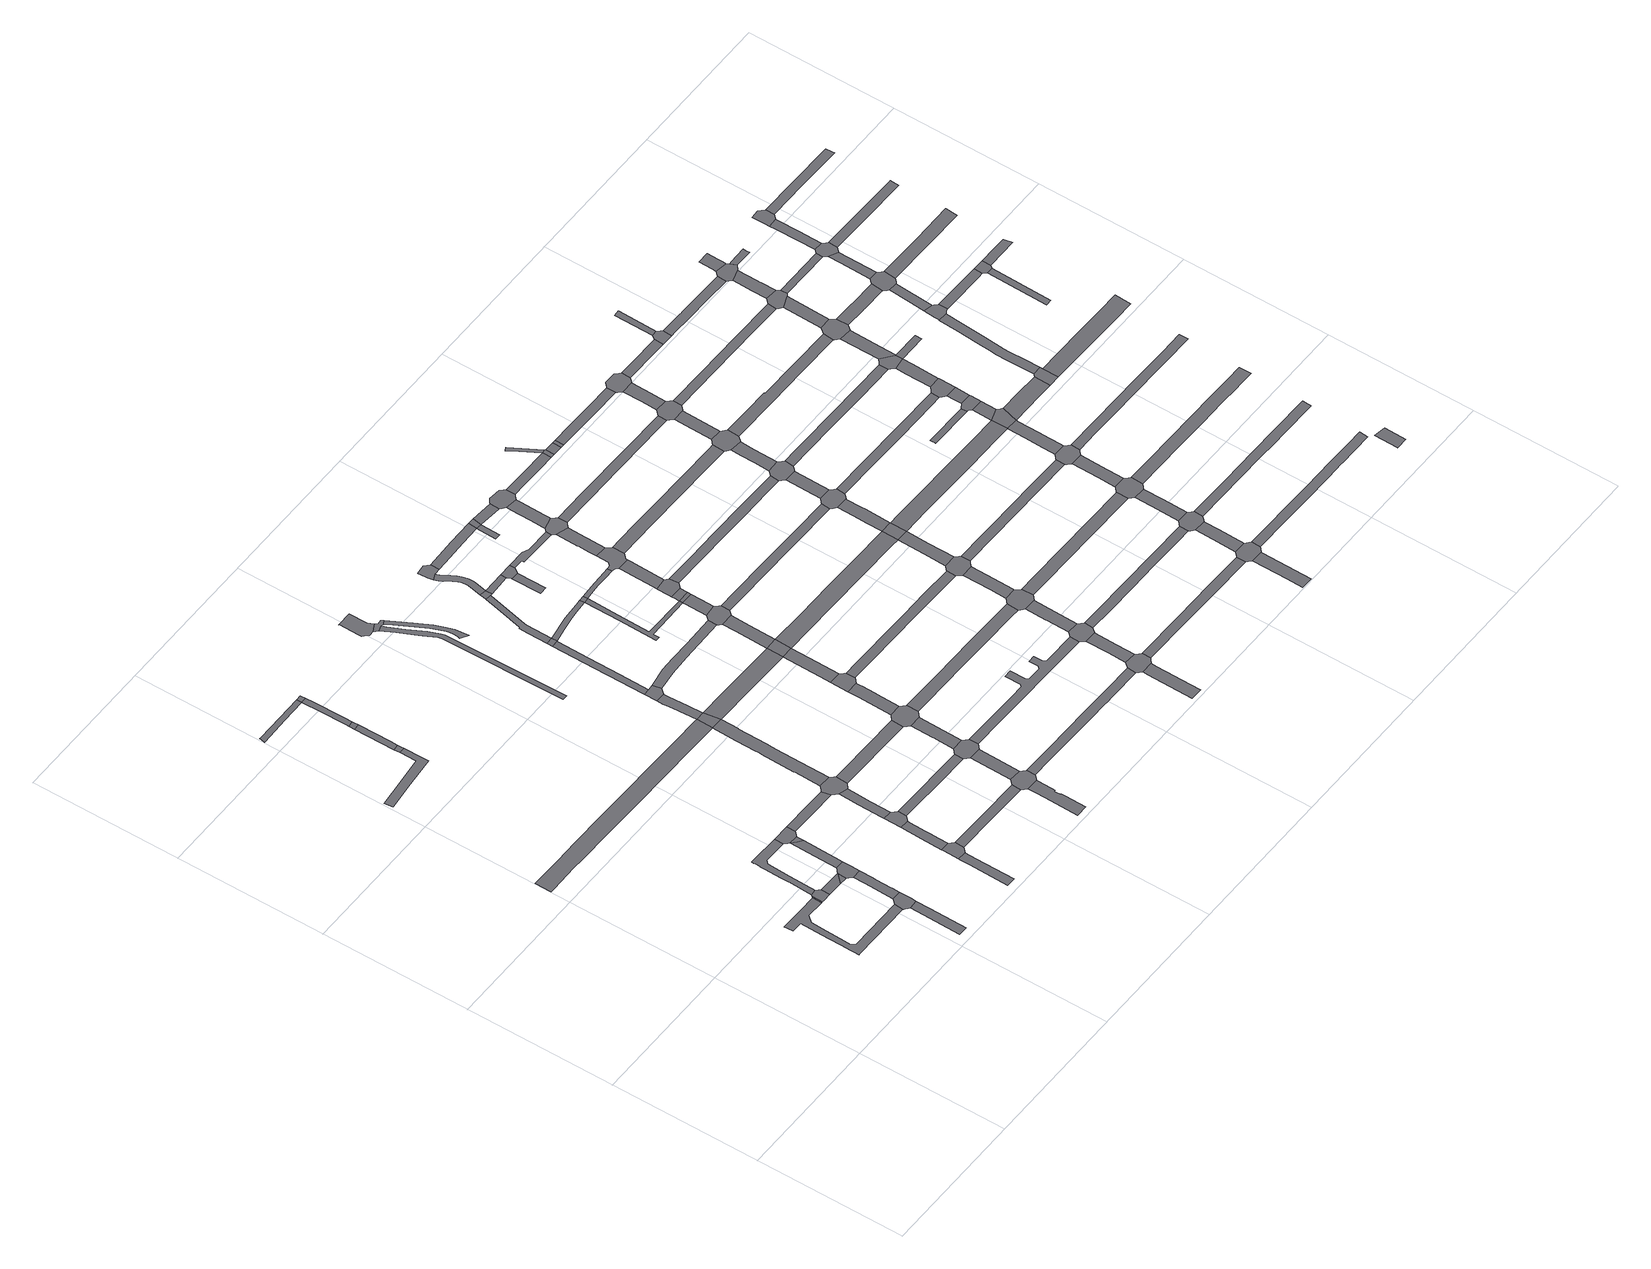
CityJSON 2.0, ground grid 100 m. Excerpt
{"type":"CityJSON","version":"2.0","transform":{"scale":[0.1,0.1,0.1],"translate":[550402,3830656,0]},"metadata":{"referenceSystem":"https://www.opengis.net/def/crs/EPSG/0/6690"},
"CityObjects":{
"road1":{"type":"Road","attributes":{"RoadStructureAttribute.sectionType":"1"},"geometry":[{"type":"MultiSurface","lod":"1","boundaries":[[[0,1,2,3,4,5,6,7,8,9,10,11,12,13,14,15,16,17,18,19,20,21,22,23,24]]]}]},
"road2":{"type":"Road","geometry":[{"type":"MultiSurface","lod":"1","boundaries":[[[25,24,23,26]]]}]},
"road3":{"type":"Road","geometry":[{"type":"MultiSurface","lod":"1","boundaries":[[[27,28,29,25,26,30,31,32]]]}]},
"road4":{"type":"Road","attributes":{"RoadStructureAttribute.sectionType":"1"},"geometry":[{"type":"MultiSurface","lod":"1","boundaries":[[[33,34,35,36,37,38]]]}]},
"road5":{"type":"Road","attributes":{"RoadStructureAttribute.sectionType":"1"},"geometry":[{"type":"MultiSurface","lod":"1","boundaries":[[[39,40,41,42,43,44,45,46,47,48,49]]]}]},
"road6":{"type":"Road","geometry":[{"type":"MultiSurface","lod":"1","boundaries":[[[50,51,52,15,14,53,54,55,35,34,56,57]]]}]},
"road7":{"type":"Road","attributes":{"RoadStructureAttribute.sectionType":"1"},"geometry":[{"type":"MultiSurface","lod":"1","boundaries":[[[32,31,58,59]]]}]},
"road8":{"type":"Road","attributes":{"RoadStructureAttribute.sectionType":"1"},"geometry":[{"type":"MultiSurface","lod":"1","boundaries":[[[59,58,60]]]}]},
"road9":{"type":"Road","attributes":{"RoadStructureAttribute.sectionType":"1"},"geometry":[{"type":"MultiSurface","lod":"1","boundaries":[[[61,62,63,64,65,66,67,68,69,70,71,29,28,72,73,74,75,76,77,78]]]}]},
"road10":{"type":"Road","attributes":{"RoadStructureAttribute.sectionType":"1"},"geometry":[{"type":"MultiSurface","lod":"1","boundaries":[[[79,80,81,50,57,82,83,84,85,86]]]}]},
"road11":{"type":"Road","geometry":[{"type":"MultiSurface","lod":"1","boundaries":[[[87,88,89,59,60,90,91,79,86,92,93]]]}]},
"road12":{"type":"Road","attributes":{"RoadStructureAttribute.sectionType":"1"},"geometry":[{"type":"MultiSurface","lod":"1","boundaries":[[[94,95,96,97,98,99,100]]]}]},
"road13":{"type":"Road","attributes":{"RoadStructureAttribute.sectionType":"1"},"geometry":[{"type":"MultiSurface","lod":"1","boundaries":[[[101,102,103,104,105,106,107,108,109,110,111,112,113,114,115,116,117,118]]]}]},
"road14":{"type":"Road","attributes":{"RoadStructureAttribute.sectionType":"1"},"geometry":[{"type":"MultiSurface","lod":"1","boundaries":[[[119,120,121,87,93,122,123,124]]]}]},
"road15":{"type":"Road","geometry":[{"type":"MultiSurface","lod":"1","boundaries":[[[125,39,49,126,127]]]}]},
"road16":{"type":"Road","attributes":{"RoadStructureAttribute.sectionType":"1"},"geometry":[{"type":"MultiSurface","lod":"1","boundaries":[[[120,119,124,128]]]}]},
"road17":{"type":"Road","attributes":{"RoadStructureAttribute.sectionType":"1"},"geometry":[{"type":"MultiSurface","lod":"1","boundaries":[[[129,125,127,130,131]]]}]},
"road18":{"type":"Road","geometry":[{"type":"MultiSurface","lod":"1","boundaries":[[[78,77,132,133,120,128,134,135]]]}]},
"road19":{"type":"Road","geometry":[{"type":"MultiSurface","lod":"1","boundaries":[[[136,137,129,131]]]}]},
"road20":{"type":"Road","attributes":{"RoadStructureAttribute.sectionType":"1"},"geometry":[{"type":"MultiSurface","lod":"1","boundaries":[[[138,139,140,141,142,99,143,144,145,146,147,137,136]]]}]},
"road21":{"type":"Road","attributes":{"RoadStructureAttribute.sectionType":"1"},"geometry":[{"type":"MultiSurface","lod":"1","boundaries":[[[148,149,150,151,152,153,154]]]}]},
"road22":{"type":"Road","geometry":[{"type":"MultiSurface","lod":"1","boundaries":[[[100,99,142,155]]]}]},
"road23":{"type":"Road","geometry":[{"type":"MultiSurface","lod":"1","boundaries":[[[156,157,148,154,158,159,160]]]}]},
"road24":{"type":"Road","attributes":{"RoadStructureAttribute.sectionType":"1"},"geometry":[{"type":"MultiSurface","lod":"1","boundaries":[[[161,135,134,162,163,164]]]}]},
"road25":{"type":"Road","attributes":{"RoadStructureAttribute.sectionType":"1"},"geometry":[{"type":"MultiSurface","lod":"1","boundaries":[[[165,166,156,160,167,168,169,170,171,172]]]}]},
"road26":{"type":"Road","geometry":[{"type":"MultiSurface","lod":"1","boundaries":[[[173,165,172,174,175,176]]]}]},
"road27":{"type":"Road","attributes":{"RoadStructureAttribute.sectionType":"1"},"geometry":[{"type":"MultiSurface","lod":"1","boundaries":[[[177,178,179,173,176,180,181,182]]]}]},
"road28":{"type":"Road","geometry":[{"type":"MultiSurface","lod":"1","boundaries":[[[183,184,185,164,163,177,182,186,187,188,189,190]]]}]},
"road29":{"type":"Road","attributes":{"RoadStructureAttribute.sectionType":"1"},"geometry":[{"type":"MultiSurface","lod":"1","boundaries":[[[191,192,159,158,193,194,195]]]}]},
"road30":{"type":"Road","attributes":{"RoadStructureAttribute.sectionType":"1"},"geometry":[{"type":"MultiSurface","lod":"1","boundaries":[[[117,196,197,198,199,200,201,183,190,202,203,204,205,206,207,208]]]}]},
"road31":{"type":"Road","attributes":{"RoadStructureAttribute.sectionType":"1"},"geometry":[{"type":"MultiSurface","lod":"1","boundaries":[[[209,210,175,174,211,212,213,214,215]]]}]},
"road32":{"type":"Road","attributes":{"RoadStructureAttribute.sectionType":"1"},"geometry":[{"type":"MultiSurface","lod":"1","boundaries":[[[216,217,218,219,220,221,222,223,224,225,226,227,228,229]]]}]},
"road33":{"type":"Road","geometry":[{"type":"MultiSurface","lod":"1","boundaries":[[[118,117,208,230]]]}]},
"road34":{"type":"Road","attributes":{"RoadStructureAttribute.sectionType":"1"},"geometry":[{"type":"MultiSurface","lod":"1","boundaries":[[[231,232,233,234,118,230,235,236,237,238]]]}]},
"road35":{"type":"Road","attributes":{"RoadStructureAttribute.sectionType":"1"},"geometry":[{"type":"MultiSurface","lod":"1","boundaries":[[[239,240,187,186,241,242,243,244,245]]]}]},
"road36":{"type":"Road","attributes":{"RoadStructureAttribute.sectionType":"1"},"geometry":[{"type":"MultiSurface","lod":"1","boundaries":[[[246,247,248,249,250,251,252,253,254,255]]]}]},
"road37":{"type":"Road","attributes":{"RoadStructureAttribute.sectionType":"1"},"geometry":[{"type":"MultiSurface","lod":"1","boundaries":[[[256,257,258,259,260,261,262,263,264,265,266,267]]]}]},
"road38":{"type":"Road","geometry":[{"type":"MultiSurface","lod":"1","boundaries":[[[268,269,253,252,229,228,270,271]]]}]},
"road39":{"type":"Road","geometry":[{"type":"MultiSurface","lod":"1","boundaries":[[[272,273,274,231,238,275,276,277]]]}]},
"road40":{"type":"Road","geometry":[{"type":"MultiSurface","lod":"1","boundaries":[[[278,195,194,256,267,279,280,281]]]}]},
"road41":{"type":"Road","geometry":[{"type":"MultiSurface","lod":"1","boundaries":[[[282,283,284,285,286,287,288,289,290,291,292,293,294,271,270]]]}]},
"road42":{"type":"Road","attributes":{"RoadStructureAttribute.sectionType":"1"},"geometry":[{"type":"MultiSurface","lod":"1","boundaries":[[[295,296,297,298,299,300,301,274,273]]]}]},
"road43":{"type":"Road","attributes":{"RoadStructureAttribute.sectionType":"1"},"geometry":[{"type":"MultiSurface","lod":"1","boundaries":[[[302,278,281,303,304]]]}]},
"road44":{"type":"Road","geometry":[{"type":"MultiSurface","lod":"1","boundaries":[[[305,215,214,302,304,306,307,308]]]}]},
"road45":{"type":"Road","geometry":[{"type":"MultiSurface","lod":"1","boundaries":[[[309,298,297,310,311]]]}]},
"road46":{"type":"Road","attributes":{"RoadStructureAttribute.sectionType":"1"},"geometry":[{"type":"MultiSurface","lod":"1","boundaries":[[[312,313,314,305,308,315]]]}]},
"road47":{"type":"Road","attributes":{"RoadStructureAttribute.sectionType":"1"},"geometry":[{"type":"MultiSurface","lod":"1","boundaries":[[[316,317,230,208,318,319,320]]]}]},
"road48":{"type":"Road","geometry":[{"type":"MultiSurface","lod":"1","boundaries":[[[321,322,245,244,312,315,323,324]]]}]},
"road49":{"type":"Road","attributes":{"RoadStructureAttribute.sectionType":"1"},"geometry":[{"type":"MultiSurface","lod":"1","boundaries":[[[325,326,327,328,329,330,331,309,311,332,333,334,335,336]]]}]},
"road50":{"type":"Road","attributes":{"RoadStructureAttribute.sectionType":"1"},"geometry":[{"type":"MultiSurface","lod":"1","boundaries":[[[337,338,339,340,272,277,341,342,343,344]]]}]},
"road51":{"type":"Road","attributes":{"RoadStructureAttribute.sectionType":"1"},"geometry":[{"type":"MultiSurface","lod":"1","boundaries":[[[345,346,322,321,347,348,349,350,351,352]]]}]},
"road52":{"type":"Road","attributes":{"RoadStructureAttribute.sectionType":"1"},"geometry":[{"type":"MultiSurface","lod":"1","boundaries":[[[353,354,355,311,310,356,357,358,359,360]]]}]},
"road53":{"type":"Road","geometry":[{"type":"MultiSurface","lod":"1","boundaries":[[[361,362,325,336,363,364]]]}]},
"road54":{"type":"Road","geometry":[{"type":"MultiSurface","lod":"1","boundaries":[[[365,345,352,366,367,368,369]]]}]},
"road55":{"type":"Road","attributes":{"RoadStructureAttribute.sectionType":"1"},"geometry":[{"type":"MultiSurface","lod":"1","boundaries":[[[370,371,372,373,374,375,376,377,378,379,380,381,382,383,384,385,386,387,388,389,390,391,392,393,394,361,364]]]}]},
"road56":{"type":"Road","geometry":[{"type":"MultiSurface","lod":"1","boundaries":[[[395,396,397,398,399,381,380,400,401]]]}]},
"road57":{"type":"Road","attributes":{"RoadStructureAttribute.sectionType":"1"},"geometry":[{"type":"MultiSurface","lod":"1","boundaries":[[[319,402,365,369,403,404]]]}]},
"road58":{"type":"Road","attributes":{"RoadStructureAttribute.sectionType":"1"},"geometry":[{"type":"MultiSurface","lod":"1","boundaries":[[[364,363,405,406]]]}]},
"road59":{"type":"Road","geometry":[{"type":"MultiSurface","lod":"1","boundaries":[[[320,319,404,407]]]}]},
"road60":{"type":"Road","geometry":[{"type":"MultiSurface","lod":"1","boundaries":[[[408,353,360,409]]]}]},
"road61":{"type":"Road","attributes":{"RoadStructureAttribute.sectionType":"1"},"geometry":[{"type":"MultiSurface","lod":"1","boundaries":[[[410,411,412,413,414,415,416,417,280,279,418,419,420,421,422,423,424,425]]]}]},
"road62":{"type":"Road","geometry":[{"type":"MultiSurface","lod":"1","boundaries":[[[426,427,428,429]]]}]},
"road63":{"type":"Road","attributes":{"RoadStructureAttribute.sectionType":"1"},"geometry":[{"type":"MultiSurface","lod":"1","boundaries":[[[430,431,409,360,432,433,434,435,436,437,438]]]}]},
"road64":{"type":"Road","geometry":[{"type":"MultiSurface","lod":"1","boundaries":[[[406,405,439,440,441,426,429,442,443,444]]]}]},
"road65":{"type":"Road","attributes":{"RoadStructureAttribute.sectionType":"1"},"geometry":[{"type":"MultiSurface","lod":"1","boundaries":[[[445,446,447,320,407,448,449]]]}]},
"road66":{"type":"Road","geometry":[{"type":"MultiSurface","lod":"1","boundaries":[[[450,451,452,453,454,337,344,455,445,449,456,457,458]]]}]},
"road67":{"type":"Road","attributes":{"RoadStructureAttribute.sectionType":"1"},"geometry":[{"type":"MultiSurface","lod":"1","boundaries":[[[459,460,461,462,408,409,463,464,465,466]]]}]},
"road68":{"type":"Road","attributes":{"RoadStructureAttribute.sectionType":"1"},"geometry":[{"type":"MultiSurface","lod":"1","boundaries":[[[467,468,469,470,471,472,473,474,475,476,477,478,479,480,481,307,306,482,483,484,485,486,487,488]]]}]},
"road69":{"type":"Road","attributes":{"RoadStructureAttribute.sectionType":"1"},"geometry":[{"type":"MultiSurface","lod":"1","boundaries":[[[489,490,401,400,491,492,493,494]]]}]},
"road70":{"type":"Road"},
"road71":{"type":"Road","attributes":{"RoadStructureAttribute.sectionType":"1"},"geometry":[{"type":"MultiSurface","lod":"1","boundaries":[[[437,495,496,452,451,497,498]]]}]},
"road72":{"type":"Road","geometry":[{"type":"MultiSurface","lod":"1","boundaries":[[[438,437,498,499]]]}]},
"road73":{"type":"Road","attributes":{"RoadStructureAttribute.sectionType":"1"},"geometry":[{"type":"MultiSurface","lod":"1","boundaries":[[[500,501,502,438,499,503]]]}]},
"road74":{"type":"Road","geometry":[{"type":"MultiSurface","lod":"1","boundaries":[[[504,505,506,507,508,500,503,509,510,511]]]}]},
"road75":{"type":"Road","attributes":{"RoadStructureAttribute.sectionType":"1"},"geometry":[{"type":"MultiSurface","lod":"1","boundaries":[[[512,513,514,324,323,515,516,517,518,519,520,521]]]}]},
"road76":{"type":"Road","attributes":{"RoadStructureAttribute.sectionType":"1"},"geometry":[{"type":"MultiSurface","lod":"1","boundaries":[[[522,523,444,443,524,525,526,527,528,529]]]}]},
"road77":{"type":"Road","attributes":{"RoadStructureAttribute.sectionType":"1"},"geometry":[{"type":"MultiSurface","lod":"1","boundaries":[[[530,531,532,533,506,505,534,535,536,537]]]}]},
"road78":{"type":"Road","geometry":[{"type":"MultiSurface","lod":"1","boundaries":[[[494,538,539,540]]]}]},
"road79":{"type":"Road","geometry":[{"type":"MultiSurface","lod":"1","boundaries":[[[541,542,543,544,459,466,545,546,530,537,547,548,549,550]]]}]},
"road80":{"type":"Road","geometry":[{"type":"MultiSurface","lod":"1","boundaries":[[[489,494,540,551]]]}]},
"road81":{"type":"Road","attributes":{"RoadStructureAttribute.sectionType":"1"},"geometry":[{"type":"MultiSurface","lod":"1","boundaries":[[[552,553,554,555,556,557,558,367,366,559,560,561,562,563,564,565]]]}]},
"road82":{"type":"Road","attributes":{"RoadStructureAttribute.sectionType":"1"},"geometry":[{"type":"MultiSurface","lod":"1","boundaries":[[[566,567,568,569,570,541,550,571,572,573]]]}]},
"road83":{"type":"Road","attributes":{"RoadStructureAttribute.sectionType":"1"},"geometry":[{"type":"MultiSurface","lod":"1","boundaries":[[[551,540,574,575,576]]]}]},
"road84":{"type":"Road","attributes":{"RoadStructureAttribute.sectionType":"1"},"geometry":[{"type":"MultiSurface","lod":"1","boundaries":[[[577,578,579,580,581,582,583,584,585]]]}]},
"road85":{"type":"Road","geometry":[{"type":"MultiSurface","lod":"1","boundaries":[[[586,587,588,589,590,529,528,591,566,573,592,593,594]]]}]},
"road86":{"type":"Road","attributes":{"RoadStructureAttribute.sectionType":"1"},"geometry":[{"type":"MultiSurface","lod":"1","boundaries":[[[595,596,597,407,404,598,599,600,601,602,603]]]}]},
"road87":{"type":"Road","attributes":{"RoadStructureAttribute.sectionType":"1"},"geometry":[{"type":"MultiSurface","lod":"1","boundaries":[[[604,605,606,607,608,609,589,588,610,611,612,613,614]]]}]},
"road88":{"type":"Road","geometry":[{"type":"MultiSurface","lod":"1","boundaries":[[[615,425,424,577,585,616,617,618,619,620,621]]]}]},
"road89":{"type":"Road","geometry":[{"type":"MultiSurface","lod":"1","boundaries":[[[622,623,624,576,575,625,604,614,626,627,628,629,630]]]}]},
"road90":{"type":"Road","attributes":{"RoadStructureAttribute.sectionType":"1"},"geometry":[{"type":"MultiSurface","lod":"1","boundaries":[[[631,632,615,621,633,634]]]}]},
"road91":{"type":"Road","attributes":{"RoadStructureAttribute.sectionType":"1"},"geometry":[{"type":"MultiSurface","lod":"1","boundaries":[[[635,636,637,458,457,638,639,640,641,642,643,644,645,646]]]}]},
"road92":{"type":"Road","geometry":[{"type":"MultiSurface","lod":"1","boundaries":[[[647,488,487,631,634,648,649,650,651]]]}]},
"road93":{"type":"Road","attributes":{"RoadStructureAttribute.sectionType":"1"},"geometry":[{"type":"MultiSurface","lod":"1","boundaries":[[[652,653,654,647,651,655,656]]]}]},
"road94":{"type":"Road","attributes":{"RoadStructureAttribute.sectionType":"1"},"geometry":[{"type":"MultiSurface","lod":"1","boundaries":[[[657,658,659,511,510,660,661,662,663,664,665]]]}]},
"road95":{"type":"Road","geometry":[{"type":"MultiSurface","lod":"1","boundaries":[[[666,667,521,520,652,656,668,669]]]}]},
"road96":{"type":"Road","attributes":{"RoadStructureAttribute.sectionType":"1"},"geometry":[{"type":"MultiSurface","lod":"1","boundaries":[[[670,671,628,627,672,673,674,675]]]}]},
"road97":{"type":"Road","attributes":{"RoadStructureAttribute.sectionType":"1"},"geometry":[{"type":"MultiSurface","lod":"1","boundaries":[[[676,677,667,666,678,679,680,681]]]}]},
"road98":{"type":"Road","attributes":{"RoadStructureAttribute.sectionType":"1"},"geometry":[{"type":"MultiSurface","lod":"1","boundaries":[[[682,683,684,685,686,549,548,687,688,689,690,691]]]}]},
"road99":{"type":"Road","geometry":[{"type":"MultiSurface","lod":"1","boundaries":[[[692,693,565,564,694,695,696,676,681,697,698,699,700,701]]]}]},
"road100":{"type":"Road","attributes":{"RoadStructureAttribute.sectionType":"1"},"geometry":[{"type":"MultiSurface","lod":"1","boundaries":[[[702,703,704,675,705]]]}]},
"road101":{"type":"Road","attributes":{"RoadStructureAttribute.sectionType":"1"},"geometry":[{"type":"MultiSurface","lod":"1","boundaries":[[[602,706,707,692,701,708,709,710]]]}]},
"road102":{"type":"Road","geometry":[{"type":"MultiSurface","lod":"1","boundaries":[[[705,675,674,711,712]]]}]},
"road103":{"type":"Road","attributes":{"RoadStructureAttribute.sectionType":"1"},"geometry":[{"type":"MultiSurface","lod":"1","boundaries":[[[713,714,594,593,715,716,717,718,719,720]]]}]},
"road104":{"type":"Road","attributes":{"RoadStructureAttribute.sectionType":"1"},"geometry":[{"type":"MultiSurface","lod":"1","boundaries":[[[721,722,723,618,617,724,725,726,727]]]}]},
"road105":{"type":"Road","attributes":{"RoadStructureAttribute.sectionType":"1"},"geometry":[{"type":"MultiSurface","lod":"1","boundaries":[[[712,711,728,729]]]}]},
"road106":{"type":"Road","geometry":[{"type":"MultiSurface","lod":"1","boundaries":[[[603,602,710,730]]]}]},
"road107":{"type":"Road","geometry":[{"type":"MultiSurface","lod":"1","boundaries":[[[729,728,731,732]]]}]},
"road108":{"type":"Road","attributes":{"RoadStructureAttribute.sectionType":"1"},"geometry":[{"type":"MultiSurface","lod":"1","boundaries":[[[733,734,735,736,603,730,737,738,739,740]]]}]},
"road109":{"type":"Road","attributes":{"RoadStructureAttribute.sectionType":"1"},"geometry":[{"type":"MultiSurface","lod":"1","boundaries":[[[741,742,743,650,649,744,745,746,747,748,749,750]]]}]},
"road110":{"type":"Road","geometry":[{"type":"MultiSurface","lod":"1","boundaries":[[[751,752,646,645,753,733,740,754,755,756,757,758,759,760]]]}]},
"road111":{"type":"Road","attributes":{"RoadStructureAttribute.sectionType":"1"},"geometry":[{"type":"MultiSurface","lod":"1","boundaries":[[[761,751,760,762]]]}]},
"road112":{"type":"Road","attributes":{"RoadStructureAttribute.sectionType":"1"},"geometry":[{"type":"MultiSurface","lod":"1","boundaries":[[[763,764,765,669,668,766,767,768,769,770,771,772]]]}]},
"road113":{"type":"Road","geometry":[{"type":"MultiSurface","lod":"1","boundaries":[[[773,774,775,776,777,665,664,778,761,762,779,780,781,782]]]}]},
"road114":{"type":"Road","attributes":{"RoadStructureAttribute.sectionType":"1"},"geometry":[{"type":"MultiSurface","lod":"1","boundaries":[[[783,784,785,786,787,732,731,788,789,790,791]]]}]},
"road115":{"type":"Road","attributes":{"RoadStructureAttribute.sectionType":"1"},"geometry":[{"type":"MultiSurface","lod":"1","boundaries":[[[792,793,794,775,774,795,796,797,798]]]}]},
"road116":{"type":"Road","geometry":[{"type":"MultiSurface","lod":"1","boundaries":[[[799,691,690,792,798,800,801,802,803]]]}]},
"road117":{"type":"Road","attributes":{"RoadStructureAttribute.sectionType":"1"},"geometry":[{"type":"MultiSurface","lod":"1","boundaries":[[[804,805,806,807,699,698,808,809,810,811,812]]]}]},
"road118":{"type":"Road","attributes":{"RoadStructureAttribute.sectionType":"1"},"geometry":[{"type":"MultiSurface","lod":"1","boundaries":[[[813,814,815,799,803,816]]]}]},
"road119":{"type":"Road","attributes":{"RoadStructureAttribute.sectionType":"1"},"geometry":[{"type":"MultiSurface","lod":"1","boundaries":[[[817,818,819,820,821,822,823]]]}]},
"road120":{"type":"Road","geometry":[{"type":"MultiSurface","lod":"1","boundaries":[[[824,825,720,719,826,813,816,827,828,829,830,831,832]]]}]},
"road121":{"type":"Road","geometry":[{"type":"MultiSurface","lod":"1","boundaries":[[[833,834,835,727,726,836,817,823,837,838,839,840,841,842,843]]]}]},
"road122":{"type":"Road","attributes":{"RoadStructureAttribute.sectionType":"1"},"geometry":[{"type":"MultiSurface","lod":"1","boundaries":[[[844,845,846,847,848,730,710,849,850,851,852,853,854,855]]]}]},
"road123":{"type":"Road","attributes":{"RoadStructureAttribute.sectionType":"1"},"geometry":[{"type":"MultiSurface","lod":"1","boundaries":[[[856,857,858,824,832,859,860,861]]]}]},
"road124":{"type":"Road","attributes":{"RoadStructureAttribute.sectionType":"1"},"geometry":[{"type":"MultiSurface","lod":"1","boundaries":[[[862,863,864,833,843,865,866]]]}]},
"road125":{"type":"Road","geometry":[{"type":"MultiSurface","lod":"1","boundaries":[[[867,868,869,791,790,870,871,856,861,872,873,874,875,876,877,878]]]}]},
"road126":{"type":"Road","geometry":[{"type":"MultiSurface","lod":"1","boundaries":[[[879,750,749,880,862,866,881,882,883,884,885,886]]]}]},
"road127":{"type":"Road","attributes":{"RoadStructureAttribute.sectionType":"1"},"geometry":[{"type":"MultiSurface","lod":"1","boundaries":[[[887,888,758,757,889,890,891,892,893]]]}]},
"road128":{"type":"Road","attributes":{"RoadStructureAttribute.sectionType":"1"},"geometry":[{"type":"MultiSurface","lod":"1","boundaries":[[[894,895,879,886,896,897]]]}]},
"road129":{"type":"Road","geometry":[{"type":"MultiSurface","lod":"1","boundaries":[[[898,899,900,772,771,894,897,901,902,903,904,905,906,907]]]}]},
"road130":{"type":"Road","attributes":{"RoadStructureAttribute.sectionType":"1"},"geometry":[{"type":"MultiSurface","lod":"1","boundaries":[[[908,909,910,782,781,911,912,913,914,915]]]}]},
"road131":{"type":"Road","attributes":{"RoadStructureAttribute.sectionType":"1"},"geometry":[{"type":"MultiSurface","lod":"1","boundaries":[[[916,917,875,874,918,919,920]]]}]},
"road132":{"type":"Road","attributes":{"RoadStructureAttribute.sectionType":"1"},"geometry":[{"type":"MultiSurface","lod":"1","boundaries":[[[921,922,923,898,907,924,925,926]]]}]},
"road133":{"type":"Road","attributes":{"RoadStructureAttribute.sectionType":"1"},"geometry":[{"type":"MultiSurface","lod":"1","boundaries":[[[927,928,929,930,801,800,931,932,933,934]]]}]},
"road134":{"type":"Road","attributes":{"RoadStructureAttribute.sectionType":"1"},"geometry":[{"type":"MultiSurface","lod":"1","boundaries":[[[935,936,937,938,939,940]]]}]},
"road135":{"type":"Road","geometry":[{"type":"MultiSurface","lod":"1","boundaries":[[[941,942,812,811,943,921,926,944,945,946,947,948]]]}]},
"road136":{"type":"Road","attributes":{"RoadStructureAttribute.sectionType":"1"},"geometry":[{"type":"MultiSurface","lod":"1","boundaries":[[[854,949,950,951,952,941,948,953,954,955,956,957,958]]]}]},
"road137":{"type":"Road","attributes":{"RoadStructureAttribute.sectionType":"1"},"geometry":[{"type":"MultiSurface","lod":"1","boundaries":[[[959,960,830,829,961,962,963,964]]]}]},
"road138":{"type":"Road","geometry":[{"type":"MultiSurface","lod":"1","boundaries":[[[965,966,967,968,969,970,920,919,971,972]]]}]},
"road139":{"type":"Road","geometry":[{"type":"MultiSurface","lod":"1","boundaries":[[[973,974,975,855,854,958,976]]]}]},
"road140":{"type":"Road","attributes":{"RoadStructureAttribute.sectionType":"1"},"geometry":[{"type":"MultiSurface","lod":"1","boundaries":[[[977,855,975,978]]]}]},
"road141":{"type":"Road","attributes":{"RoadStructureAttribute.sectionType":"1"},"geometry":[{"type":"MultiSurface","lod":"1","boundaries":[[[979,980,981,982,968,967]]]}]},
"road142":{"type":"Road","attributes":{"RoadStructureAttribute.sectionType":"1"},"geometry":[{"type":"MultiSurface","lod":"1","boundaries":[[[983,984,985,986,987,988,989,990,991,840,839,992,993,994,995,996,997,998,999,1000,1001,1002]]]}]},
"road143":{"type":"Road","geometry":[{"type":"MultiSurface","lod":"1","boundaries":[[[1003,940,939,1004,977,978,1005,1006]]]}]},
"road144":{"type":"Road","attributes":{"RoadStructureAttribute.sectionType":"1"},"geometry":[{"type":"MultiSurface","lod":"1","boundaries":[[[1007,1008,1003,1006,1009]]]}]},
"road145":{"type":"Road","geometry":[{"type":"MultiSurface","lod":"1","boundaries":[[[1010,1011,1012,1013,893,892,1014,1007,1009]]]}]},
"road146":{"type":"Road","attributes":{"RoadStructureAttribute.sectionType":"1"},"geometry":[{"type":"MultiSurface","lod":"1","boundaries":[[[1015,1016,1017,1018,883,882,1019,1020,1021,1022,1023,1024,1025]]]}]},
"road147":{"type":"Road","attributes":{"RoadStructureAttribute.sectionType":"1"},"geometry":[{"type":"MultiSurface","lod":"1","boundaries":[[[1026,1027,1028,1029,1030,1012,1011]]]}]},
"road148":{"type":"Road","attributes":{"RoadStructureAttribute.sectionType":"1"},"geometry":[{"type":"MultiSurface","lod":"1","boundaries":[[[1031,976,958,1032,1033,1034]]]}]},
"road149":{"type":"Road","geometry":[{"type":"MultiSurface","lod":"1","boundaries":[[[1035,1036,1037,915,914,1038,1029,1028,1039]]]}]},
"road150":{"type":"Road","attributes":{"RoadStructureAttribute.sectionType":"1"},"geometry":[{"type":"MultiSurface","lod":"1","boundaries":[[[1040,1041,1042,1043,1044,1045,972,971,1046,1047,1048,1049,1050]]]}]},
"road151":{"type":"Road","attributes":{"RoadStructureAttribute.sectionType":"1"},"geometry":[{"type":"MultiSurface","lod":"1","boundaries":[[[1051,1052,1035,1039,1053,1054,1055]]]}]},
"road152":{"type":"Road","attributes":{"RoadStructureAttribute.sectionType":"1"},"geometry":[{"type":"MultiSurface","lod":"1","boundaries":[[[1056,1057,1058,1059,1060,1061,1062,1063,1064,1065,904,903,1066,1067,1068,1069,1070,1071,1072,1073,1074,1075,1076,1077]]]}]},
"road153":{"type":"Road","geometry":[{"type":"MultiSurface","lod":"1","boundaries":[[[1078,934,933,1079,1051,1055,1080,1081,1082,1083,1084]]]}]},
"road154":{"type":"Road","geometry":[{"type":"MultiSurface","lod":"1","boundaries":[[[1085,1086,1039,1028]]]}]},
"road155":{"type":"Road","geometry":[{"type":"MultiSurface","lod":"1","boundaries":[[[1087,1088,1089,1090,1034,1033,1091,1092]]]}]},
"road156":{"type":"Road","attributes":{"RoadStructureAttribute.sectionType":"1"},"geometry":[{"type":"MultiSurface","lod":"1","boundaries":[[[1093,1094,1095,1096,1078,1084]]]}]},
"road157":{"type":"Road","attributes":{"RoadStructureAttribute.sectionType":"1"},"geometry":[{"type":"MultiSurface","lod":"1","boundaries":[[[1097,1098,1099,1100,1101,946,945,1102,1103,1104,1105,1106,1107,1108]]]}]},
"road158":{"type":"Road","geometry":[{"type":"MultiSurface","lod":"1","boundaries":[[[1109,1110,964,963,1111,1096,1095,1112,1113,1114,1115]]]}]},
"road159":{"type":"Road","attributes":{"RoadStructureAttribute.sectionType":"1"},"geometry":[{"type":"MultiSurface","lod":"1","boundaries":[[[1116,1117,1118,1119,1120,1121,1088,1087,1122,1123,1124,1125,1126,1127]]]}]},
"road160":{"type":"Road","attributes":{"RoadStructureAttribute.sectionType":"1"},"geometry":[{"type":"MultiSurface","lod":"1","boundaries":[[[1128,1129,1130,1131,1132,1133,1134,1135,1109,1115]]]}]},
"road161":{"type":"Road","attributes":{"RoadStructureAttribute.sectionType":"1"},"geometry":[{"type":"MultiSurface","lod":"1","boundaries":[[[1136,1137,1138,1139,1140]]]}]},
"road162":{"type":"Road","attributes":{"RoadStructureAttribute.sectionType":"1"},"geometry":[{"type":"MultiSurface","lod":"1","boundaries":[[[1141,1142,1143,1144,1083,1082,1145,1146,1147,1148,1149,1150]]]}]},
"road163":{"type":"Road","geometry":[{"type":"MultiSurface","lod":"1","boundaries":[[[1151,1152,1153,1050,1049,1154,1155,1132,1131,1156,1157,1158,1159,1160]]]}]},
"road164":{"type":"Road","attributes":{"RoadStructureAttribute.sectionType":"1"},"geometry":[{"type":"MultiSurface","lod":"1","boundaries":[[[1161,1162,1151,1160,1163,1164,1165]]]}]},
"road165":{"type":"Road","geometry":[{"type":"MultiSurface","lod":"1","boundaries":[[[1166,1167,1168,1169,1170,1116,1127,1171,1172,1173,1174,1175,1176]]]}]},
"road166":{"type":"Road","attributes":{"RoadStructureAttribute.sectionType":"1"},"geometry":[{"type":"MultiSurface","lod":"1","boundaries":[[[1113,1112,1177,1178]]]}]},
"road167":{"type":"Road","geometry":[{"type":"MultiSurface","lod":"1","boundaries":[[[1179,1180,1181,1182,1157,1156]]]}]},
"road168":{"type":"Road","attributes":{"RoadStructureAttribute.sectionType":"1"},"geometry":[{"type":"MultiSurface","lod":"1","boundaries":[[[1183,1184,1166,1176,1185]]]}]},
"road169":{"type":"Road","attributes":{"RoadStructureAttribute.sectionType":"1"},"geometry":[{"type":"MultiSurface","lod":"1","boundaries":[[[1186,1187,1188,1189,1092,1091,1190,1191,1192,1193,1194]]]}]},
"road170":{"type":"Road","geometry":[{"type":"MultiSurface","lod":"1","boundaries":[[[1195,1196,1150,1149,1197,1183,1185,1198,1199,1200,1201,1202]]]}]},
"road171":{"type":"Road","attributes":{"RoadStructureAttribute.sectionType":"1"},"geometry":[{"type":"MultiSurface","lod":"1","boundaries":[[[1203,1204,1195,1202,1205,1206]]]}]},
"road172":{"type":"Road","attributes":{"RoadStructureAttribute.sectionType":"1"},"geometry":[{"type":"MultiSurface","lod":"1","boundaries":[[[1207,1173,1172,1208,1209,1210,1211,1212]]]}]},
"road173":{"type":"Road","geometry":[{"type":"MultiSurface","lod":"1","boundaries":[[[1213,1178,1177,1203,1206,1214,1215,1216,1217,1218]]]}]},
"road174":{"type":"Road","attributes":{"RoadStructureAttribute.sectionType":"1"},"geometry":[{"type":"MultiSurface","lod":"1","boundaries":[[[1219,1220,1221,1213,1218,1222,1223,1224]]]}]},
"road175":{"type":"Road","attributes":{"RoadStructureAttribute.sectionType":"1"},"geometry":[{"type":"MultiSurface","lod":"1","boundaries":[[[1225,1226,1227,1228]]]}]},
"road176":{"type":"Road","geometry":[{"type":"MultiSurface","lod":"1","boundaries":[[[1229,1230,1231,1232,1233,1219,1224,1234,1235]]]}]},
"road177":{"type":"Road","geometry":[{"type":"MultiSurface","lod":"1","boundaries":[[[1212,1211,1225,1228,1236,1237]]]}]},
"road178":{"type":"Road","attributes":{"RoadStructureAttribute.sectionType":"1"},"geometry":[{"type":"MultiSurface","lod":"1","boundaries":[[[1238,1239,1200,1199,1240,1241,1242,1243,1244]]]}]},
"road179":{"type":"Road","attributes":{"RoadStructureAttribute.sectionType":"1"},"geometry":[{"type":"MultiSurface","lod":"1","boundaries":[[[1245,1237,1236,1246,1247,1248]]]}]},
"road180":{"type":"Road","attributes":{"RoadStructureAttribute.sectionType":"1"},"geometry":[{"type":"MultiSurface","lod":"1","boundaries":[[[1249,1250,1215,1214,1251,1252,1253]]]}]},
"road181":{"type":"Road","attributes":{"RoadStructureAttribute.sectionType":"1"},"geometry":[{"type":"MultiSurface","lod":"1","boundaries":[[[1254,1235,1234,1255,1256,1257,1258]]]}]}
},
"vertices":[
[697,902,0],[675,903,0],[547,906,0],[546,906,0],[547,876,0],[548,847,0],[621,845,0],[618,697,0],[616,515,0],[616,510,0],[615,469,0],[615,439,0],[621,439,0],[899,439,0],[1039,438,0],[1044,496,0],[674,497,0],[658,516,0],[651,524,0],[654,567,0],[658,696,0],[662,800,0],[697,843,0],[817,840,0],[818,900,0],
[826,909,0],[825,840,0],
[887,908,0],[875,923,0],[835,921,0],[836,839,0],[894,838,0],[895,898,0],
[1132,317,0],[1135,410,0],[1075,406,0],[1072,316,0],[1069,65,0],[1130,64,0],
[384,3441,0],[383,3328,0],[216,3312,0],[16,3291,0],[22,3234,0],[217,3253,0],[382,3269,0],[424,3272,0],[424,3298,0],[423,3328,0],[422,3441,0],
[1075,526,0],[1065,517,0],[1055,507,0],[1043,434,0],[1051,427,0],[1064,416,0],[1135,450,0],[1136,525,0],
[995,836,0],[1052,893,0],
[1050,834,0],
[876,1340,0],[845,1341,0],[844,1325,0],[844,1314,0],[844,1282,0],[843,1280,0],[843,1253,0],[843,1247,0],[841,1137,0],[840,1081,0],[840,1080,0],[879,1103,0],[883,1252,0],[883,1255,0],[883,1258,0],[904,1279,0],[1059,1276,0],[1061,1335,0],
[1080,805,0],[1078,731,0],[1077,653,0],[1136,582,0],[1137,592,0],[1137,687,0],[1138,711,0],[1139,804,0],
[1082,922,0],[1071,911,0],[1063,904,0],[1061,824,0],[1066,819,0],[1140,868,0],[1141,921,0],
[208,4147,0],[28,4148,0],[15,4149,0],[8,4110,0],[209,4112,0],[378,4114,0],[376,4148,0],
[1545,2220,0],[1342,2224,0],[1099,2228,0],[889,2231,0],[643,2235,0],[389,2239,0],[227,2239,0],[7,2242,0],[6,2133,0],[31,2133,0],[228,2133,0],[310,2130,0],[542,2126,0],[832,2122,0],[1099,2117,0],[1345,2113,0],[1553,2109,0],[1556,2220,0],
[1119,1216,0],[1088,1247,0],[1085,1072,0],[1142,972,0],[1144,1024,0],[1146,1195,0],
[382,3481,0],[422,3462,0],[421,3482,0],
[1146,1244,0],
[382,3751,0],[421,3532,0],[421,3751,0],
[1070,1265,0],[1077,1258,0],[1176,1274,0],[1177,1333,0],
[421,3796,0],[381,3791,0],
[420,3809,0],[420,3841,0],[417,4085,0],[414,4085,0],[414,4114,0],[380,3976,0],[381,3840,0],[381,3808,0],[381,3797,0],[381,3794,0],
[1536,401,0],[1535,382,0],[1534,321,0],[1530,59,0],[1590,57,0],[1593,321,0],[1595,399,0],
[413,4149,0],
[1538,520,0],[1538,502,0],[1624,428,0],[1629,489,0],[1597,518,0],
[1383,1330,0],[1335,1271,0],[1519,1269,0],[1508,1328,0],
[1543,804,0],[1541,660,0],[1599,583,0],[1600,646,0],[1601,695,0],[1601,697,0],[1602,750,0],[1603,800,0],
[1545,921,0],[1633,830,0],[1635,889,0],[1605,920,0],
[1551,1237,0],[1548,1099,0],[1546,941,0],[1606,1058,0],[1609,1156,0],[1610,1219,0],
[1541,1358,0],[1521,1340,0],[1518,1337,0],[1644,1245,0],[1648,1324,0],[1646,1327,0],[1641,1333,0],[1622,1356,0],
[1878,484,0],[1795,486,0],[1892,423,0],[2166,419,0],[2171,480,0],
[1550,1944,0],[1548,1812,0],[1548,1790,0],[1547,1767,0],[1544,1543,0],[1544,1531,0],[1624,1553,0],[1627,1729,0],[1628,1789,0],[1628,1798,0],[1631,1987,0],[1631,1990,0],[1633,2107,0],
[1985,882,0],[1873,884,0],[1656,829,0],[1733,828,0],[1933,824,0],[2174,820,0],[2175,879,0],
[1120,3988,0],[1163,3891,0],[1184,3848,0],[1224,3770,0],[1229,3743,0],[1246,2923,0],[1278,2922,0],[1260,3752,0],[1255,3776,0],[1226,3848,0],[1169,3958,0],[1120,4057,0],[1111,4085,0],[1073,4071,0],
[1615,2218,0],
[1540,2483,0],[1539,2441,0],[1541,2439,0],[1545,2378,0],[1615,2221,0],[1610,2327,0],[1604,2448,0],[1601,2483,0],
[1941,1320,0],[1725,1324,0],[1858,1242,0],[1926,1241,0],[2044,1240,0],[2178,1238,0],[2181,1317,0],
[980,4284,0],[982,4284,0],[981,4148,0],[981,4127,0],[1003,4109,0],[1014,4096,0],[1046,4097,0],[1102,4126,0],[1083,4164,0],[1083,4284,0],
[2199,389,0],[2198,327,0],[2197,229,0],[2194,46,0],[2273,45,0],[2275,186,0],[2275,214,0],[2268,214,0],[2268,258,0],[2276,259,0],[2276,328,0],[2278,387,0],
[1144,4111,0],[1112,4107,0],[1127,4081,0],[1152,4096,0],
[1622,2576,0],[1583,2571,0],[1540,2571,0],[1613,2497,0],[1621,2506,0],[1631,2518,0],
[2201,512,0],[2308,417,0],[2310,477,0],[2280,506,0],
[1156,4033,0],[1200,3954,0],[1255,3849,0],[1290,3760,0],[1294,3724,0],[1296,3686,0],[1289,3667,0],[1339,3638,0],[1328,3730,0],[1311,3780,0],[1285,3849,0],[1232,3953,0],[1186,4039,0],
[1583,2773,0],[1584,2989,0],[1587,3206,0],[1542,3205,0],[1541,2915,0],[1540,2735,0],[1540,2582,0],
[2205,790,0],[2282,659,0],[2286,788,0],
[2206,908,0],[2316,818,0],[2314,879,0],[2285,909,0],
[1542,3244,0],[1590,3207,0],[1587,3244,0],
[2210,1204,0],[2208,1054,0],[2208,1052,0],[2290,1204,0],
[1978,2213,0],[1794,2216,0],[1922,2104,0],[2224,2098,0],[2226,2209,0],
[2293,1346,0],[2213,1345,0],[2322,1235,0],[2322,1315,0],
[1618,3718,0],[1589,3597,0],[1554,3446,0],[1553,3444,0],[1552,3441,0],[1544,3438,0],[1543,3374,0],[1587,3245,0],[1588,3420,0],[1592,3437,0],[1656,3709,0],[1657,3714,0],
[2207,2603,0],[1996,2599,0],[1855,2597,0],[1755,2596,0],[1763,2535,0],[1903,2538,0],[2087,2540,0],[2206,2543,0],
[2218,1643,0],[2217,1575,0],[2294,1422,0],[2295,1466,0],[2296,1517,0],[2297,1608,0],[2297,1611,0],[2296,1643,0],
[1917,3282,0],[1875,3279,0],[1760,3272,0],[1689,3226,0],[1765,3240,0],[1835,3246,0],[1914,3251,0],[1919,3252,0],
[1628,3765,0],[1622,3738,0],[1670,3714,0],[1668,3757,0],
[2219,1765,0],[2328,1673,0],[2325,1735,0],[2318,1743,0],[2300,1764,0],
[1682,3821,0],[1688,3853,0],[1688,3887,0],[1683,3917,0],[1680,3929,0],[1668,3955,0],[1650,3989,0],[1632,4015,0],[1616,4040,0],[1611,4052,0],[1609,4064,0],[1568,4045,0],[1579,4017,0],[1591,3996,0],[1607,3975,0],[1621,3950,0],[1635,3923,0],[1642,3906,0],[1645,3891,0],[1647,3876,0],[1646,3863,0],[1644,3853,0],[1642,3842,0],[1640,3827,0],[1639,3821,0],
[1622,4154,0],[1557,4148,0],[1559,4126,0],[1562,4082,0],[1564,4061,0],[1653,4065,0],[1651,4125,0],
[2221,1843,0],[2302,1919,0],[2304,2097,0],
[1815,3719,0],[1815,3758,0],
[2306,2209,0],
[1950,3284,0],[1952,3254,0],
[3174,464,0],[3173,464,0],[3016,466,0],[2822,469,0],[2820,469,0],[2728,470,0],[2489,474,0],[2460,475,0],[2438,415,0],[2657,411,0],[2843,409,0],[2972,407,0],[2994,406,0],[3048,405,0],[3270,402,0],[3275,463,0],
[1831,3688,0],[1833,3494,0],[1883,3494,0],[1882,3688,0],
[1946,2824,0],[1949,3044,0],[1919,3011,0],[1914,2754,0],[1928,2754,0],[1942,2754,0],[1941,2794,0],[2235,2797,0],[2236,2820,0],
[1820,3713,0],[1823,3710,0],[1831,3700,0],[1900,3714,0],[1906,3723,0],[1905,3758,0],
[2232,2518,0],[2230,2431,0],[2229,2386,0],[2309,2392,0],[2312,2519,0],
[2334,2617,0],[2315,2639,0],[2233,2631,0],[2219,2615,0],[2217,2613,0],[2217,2533,0],[2330,2536,0],[2341,2548,0],[2342,2607,0],
[2202,3295,0],[2170,3294,0],[2073,3292,0],[1977,3286,0],[2014,3258,0],[2068,3263,0],[2140,3262,0],[2203,3261,0],
[3077,865,0],[3056,865,0],[3043,886,0],[3041,945,0],[2995,944,0],[2995,882,0],[2980,866,0],[2892,867,0],[2875,883,0],[2874,991,0],[2824,990,0],[2825,883,0],[2809,869,0],[2717,870,0],[2425,876,0],[2523,813,0],[2545,813,0],[2726,810,0],[2979,806,0],[3200,802,0],[3279,801,0],[3279,863,0],
[2035,4132,0],[1861,4130,0],[1707,4067,0],[1894,4070,0],[2023,4072,0],[2029,4072,0],
[2235,2791,0],[2235,2788,0],[2315,2730,0],[2316,2796,0],
[2316,2820,0],
[2237,2875,0],[2237,2852,0],[2236,2821,0],[2317,2874,0],
[2330,2974,0],[2319,2983,0],[2238,2975,0],[2238,2973,0],[2238,2899,0],[2337,2894,0],[2347,2903,0],[2341,2964,0],
[2931,1305,0],[2609,1309,0],[2379,1313,0],[2436,1234,0],[2549,1232,0],[2774,1229,0],[2950,1225,0],[3223,1222,0],[3278,1221,0],[3282,1299,0],
[2067,3739,0],[2026,3758,0],[1962,3722,0],[1975,3722,0],[1976,3707,0],[2033,3706,0],[2229,3701,0],[2232,3738,0],
[2243,3240,0],[2243,3219,0],[2241,3149,0],[2240,3054,0],[2322,3154,0],[2323,3218,0],[2323,3220,0],[2323,3239,0],
[2027,3940,0],[2063,3940,0],[2066,4069,0],
[2247,3399,0],[2246,3316,0],[2244,3315,0],[2227,3296,0],[2227,3256,0],[2232,3255,0],[2323,3254,0],[2353,3285,0],[2353,3365,0],[2326,3397,0],
[2076,4129,0],
[3289,1721,0],[3077,1725,0],[2883,1728,0],[2658,1731,0],[2566,1732,0],[2466,1733,0],[2422,1734,0],[2329,1674,0],[2495,1672,0],[2703,1669,0],[2909,1665,0],[3128,1662,0],[3290,1659,0],[3289,1722,0],
[2250,3681,0],[2248,3560,0],[2248,3533,0],[2248,3529,0],[2248,3454,0],[2328,3526,0],[2328,3532,0],[2330,3655,0],
[2067,4069,0],[2224,4057,0],[2224,4118,0],
[3300,373,0],[3299,338,0],[3296,137,0],[3295,30,0],[3373,29,0],[3375,160,0],[3376,211,0],[3377,339,0],[3379,372,0],
[2352,3755,0],[2336,3771,0],[2332,3775,0],[2252,3757,0],[2233,3739,0],[2231,3699,0],[2350,3675,0],[2360,3684,0],[2361,3744,0],
[3056,2196,0],[2812,2200,0],[2544,2203,0],[2460,2096,0],[2707,2092,0],[2975,2088,0],[3273,2084,0],[3326,2082,0],[3327,2192,0],
[2255,4027,0],[2255,3990,0],[2254,3940,0],[2253,3859,0],[2253,3827,0],[2252,3772,0],[2332,3786,0],[2332,3828,0],[2333,3859,0],[2335,3988,0],[2335,4017,0],
[3302,494,0],[3399,390,0],[3411,401,0],[3413,458,0],[3401,470,0],[3381,488,0],[3380,489,0],
[2257,4146,0],[2237,4129,0],[2233,4126,0],[2236,4045,0],[2355,4037,0],[2365,4046,0],[2365,4107,0],[2355,4117,0],[2337,4136,0],
[3306,770,0],[3305,615,0],[3383,614,0],[3385,766,0],
[3052,2596,0],[2749,2600,0],[2466,2605,0],[2412,2547,0],[2510,2545,0],[2568,2544,0],[2569,2544,0],[2631,2543,0],[2642,2543,0],[2953,2539,0],[3299,2533,0],[3304,2592,0],
[3308,891,0],[3403,789,0],[3411,798,0],[3414,858,0],[3386,888,0],
[3312,1191,0],[3309,1051,0],[3309,1042,0],[3389,1050,0],[3391,1188,0],
[3046,2955,0],[2766,2959,0],[2543,2961,0],[2573,2901,0],[2784,2898,0],[2977,2895,0],[3192,2893,0],[3307,2891,0],[3310,2950,0],
[3393,1329,0],[3313,1328,0],[3423,1217,0],[3420,1296,0],
[2704,4101,0],[2525,4103,0],[2444,4045,0],[2606,4042,0],[2712,4041,0],[2713,4101,0],
[3318,1627,0],[3316,1440,0],[3393,1339,0],[3394,1475,0],[3397,1625,0],[3397,1626,0],
[3280,3353,0],[3021,3356,0],[2762,3360,0],[2572,3362,0],[2422,3363,0],[2618,3282,0],[2901,3279,0],[3137,3276,0],[3313,3273,0],[3316,3353,0],
[3320,1750,0],[3300,1732,0],[3297,1651,0],[3299,1649,0],[3317,1628,0],[3419,1649,0],[3428,1658,0],[3429,1719,0],[3420,1728,0],[3401,1749,0],
[2628,4295,0],[2606,4282,0],[2646,4215,0],[2737,4107,0],
[3326,2081,0],[3323,1900,0],[3403,1928,0],[3406,2079,0],[3406,2080,0],
[2742,4040,0],[2741,4100,0],
[3008,3737,0],[2582,3742,0],[2586,3680,0],[2853,3678,0],[3114,3675,0],[3195,3674,0],[3320,3673,0],[3321,3732,0],
[4091,450,0],[4051,450,0],[3763,453,0],[3761,394,0],[3997,390,0],[4319,386,0],[4319,446,0],
[2807,4040,0],[2808,4099,0],
[3407,2192,0],
[2832,4039,0],[2832,4098,0],
[3333,2502,0],[3331,2392,0],[3329,2296,0],[3328,2197,0],[3411,2369,0],[3411,2393,0],[3412,2499,0],[3412,2500,0],
[4065,848,0],[3785,852,0],[3543,855,0],[3574,795,0],[3785,792,0],[3996,790,0],[4113,788,0],[4226,786,0],[4324,784,0],[4325,845,0],
[3333,2622,0],[3312,2601,0],[3313,2520,0],[3422,2511,0],[3427,2516,0],[3432,2521,0],[3441,2530,0],[3443,2588,0],[3433,2599,0],[3414,2618,0],
[3336,2861,0],[3417,2859,0],
[4069,1288,0],[3802,1291,0],[3535,1294,0],[3592,1214,0],[3594,1214,0],[3710,1213,0],[4016,1209,0],[4239,1207,0],[4332,1205,0],[4331,1284,0],
[3440,2961,0],[3419,2982,0],[3339,2979,0],[3322,2962,0],[3319,2959,0],[3319,2879,0],[3435,2877,0],[3438,2881,0],[3445,2888,0],[3450,2949,0],
[3149,4093,0],[3143,4093,0],[2958,4097,0],[2840,4098,0],[2834,4098,0],[2857,4039,0],[3116,4033,0],[3328,4030,0],[3328,4092,0],
[3344,3244,0],[3343,3179,0],[3341,3084,0],[3421,3092,0],[3423,3178,0],[3423,3179,0],[3424,3238,0],
[3346,3383,0],[3452,3270,0],[3457,3349,0],[3457,3350,0],[3426,3378,0],
[4129,1709,0],[3885,1712,0],[3744,1715,0],[3630,1717,0],[3654,1655,0],[3859,1653,0],[4088,1649,0],[4338,1645,0],[4339,1706,0],
[3350,3641,0],[3348,3517,0],[3348,3516,0],[3430,3640,0],
[4348,358,0],[4347,349,0],[4346,118,0],[4344,10,0],[4425,9,0],[4429,349,0],[4428,353,0],
[3352,3764,0],[3330,3741,0],[3331,3661,0],[3449,3659,0],[3451,3661,0],[3460,3670,0],[3463,3729,0],[3451,3742,0],[3433,3760,0],
[4349,474,0],[4333,459,0],[4329,455,0],[4330,375,0],[4448,372,0],[4451,374,0],[4459,382,0],[4462,443,0],[4450,454,0],[4430,472,0],[4430,473,0],
[4187,2179,0],[3930,2183,0],[3710,2187,0],[3476,2191,0],[3409,2192,0],[3407,2080,0],[3588,2078,0],[3783,2075,0],[4021,2072,0],[4268,2069,0],[4375,2067,0],[4376,2177,0],
[3356,4000,0],[3355,3870,0],[3354,3838,0],[3435,3839,0],[3435,3870,0],[3437,3999,0],
[4354,755,0],[4353,602,0],[4350,474,0],[4432,651,0],[4434,752,0],
[3359,4120,0],[3342,4106,0],[3337,4100,0],[3333,4024,0],[3336,4021,0],[3456,4018,0],[3458,4020,0],[3467,4028,0],[3467,4089,0],[3457,4099,0],[3444,4113,0],[3439,4119,0],
[4358,874,0],[4334,775,0],[4452,773,0],[4462,783,0],[4465,842,0],[4454,853,0],[4437,870,0],[4436,871,0],
[4029,2580,0],[3709,2586,0],[3735,2525,0],[3979,2522,0],[4267,2518,0],[4347,2517,0],[4350,2575,0],
[4361,1176,0],[4360,1022,0],[4439,1047,0],[4440,1172,0],
[4364,1315,0],[4363,1314,0],[4331,1285,0],[4441,1173,0],[4451,1184,0],[4470,1203,0],[4472,1284,0],[4451,1304,0],[4443,1311,0],[4441,1312,0],
[3908,2944,0],[3614,2948,0],[3545,2948,0],[3602,2887,0],[3809,2884,0],[4095,2880,0],[4357,2877,0],[4356,2938,0],
[3771,4084,0],[3577,4087,0],[3704,4025,0],[3782,4024,0],[3783,4084,0],
[4367,1615,0],[4367,1612,0],[4366,1435,0],[4445,1470,0],[4447,1611,0],[4447,1614,0],
[3809,3338,0],[3809,3345,0],[3644,3347,0],[3538,3348,0],[3780,3266,0],[4059,3262,0],[4361,3258,0],[4367,3329,0],
[4051,2371,0],[4051,2351,0],[4051,2341,0],[4051,2333,0],[4350,2329,0],[4348,2369,0],
[4370,1735,0],[4348,1714,0],[4348,1635,0],[4469,1634,0],[4478,1643,0],[4479,1702,0],[4468,1714,0],[4450,1732,0],
[4375,2063,0],[4374,1945,0],[4372,1819,0],[4370,1759,0],[4450,1757,0],[4451,1829,0],[4452,1908,0],[4455,2052,0],[4455,2060,0],[4455,2065,0],
[4058,3722,0],[3735,3726,0],[3777,3667,0],[4156,3663,0],[4370,3660,0],[4374,3718,0],
[3856,4092,0],[3842,4111,0],[3840,4113,0],[3803,4112,0],[3802,4111,0],[3790,4094,0],[3863,4022,0],[3864,4082,0],
[4483,2180,0],[4477,2185,0],[4457,2203,0],[4488,2175,0],
[4378,2309,0],[4459,2307,0],
[3845,4376,0],[3845,4378,0],[3825,4376,0],[3805,4375,0],
[5387,431,0],[5244,434,0],[5071,435,0],[5069,435,0],[5021,435,0],[5016,435,0],[5011,435,0],[4817,438,0],[4589,442,0],[4699,379,0],[4894,377,0],[5115,373,0],[5244,374,0],[5250,373,0],[5303,373,0],[5309,373,0],[5311,373,0],[5367,372,0],[5493,372,0],[5499,430,0],
[4381,2389,0],[4361,2329,0],[4460,2377,0],[4460,2389,0],
[4382,2488,0],[4381,2442,0],[4462,2486,0],
[4464,2591,0],[4464,2605,0],[4384,2603,0],[4363,2586,0],[4360,2506,0],
[5240,833,0],[5026,834,0],[4766,838,0],[4533,841,0],[4651,781,0],[4824,778,0],[5020,776,0],[5152,773,0],[5240,773,0],[5504,770,0],[5505,830,0],
[4464,2607,0],[4467,2791,0],[4469,2858,0],[4388,2844,0],[4387,2777,0],
[4627,2173,0],[4673,2062,0],[4784,2060,0],[4786,2169,0],
[4390,2967,0],[4370,2950,0],[4367,2948,0],[4366,2868,0],[4470,2904,0],
[4207,4074,0],[4052,4078,0],[4029,4078,0],[4027,4078,0],[3998,4079,0],[3969,4081,0],[3897,4022,0],[4024,4019,0],[4205,4015,0],[4378,4011,0],[4380,4071,0],
[4392,3228,0],[4392,3226,0],[4470,2913,0],[4472,3054,0],[4475,3223,0],
[5491,1269,0],[5420,1270,0],[5396,1270,0],[5374,1270,0],[5372,1270,0],[5235,1274,0],[5046,1275,0],[5044,1275,0],[4850,1277,0],[4638,1280,0],[4638,1200,0],[4822,1197,0],[4850,1197,0],[4988,1196,0],[5045,1195,0],[5133,1193,0],[5236,1193,0],[5370,1190,0],[5404,1190,0],[5419,1190,0],[5512,1188,0],[5511,1269,0],
[4397,3368,0],[4365,3254,0],[4476,3225,0],[4502,3255,0],[4503,3256,0],[4502,3334,0],[4477,3368,0],
[4657,2857,0],[4657,2903,0],
[4862,2186,0],[4801,2185,0],[4798,2182,0],[4797,2181,0],[4861,2059,0],[4862,2168,0],
[4483,3635,0],[4483,3661,0],[4483,3663,0],[4402,3629,0],
[5362,1691,0],[5231,1693,0],[5091,1695,0],[4917,1697,0],[4703,1700,0],[4630,1641,0],[4802,1639,0],[5017,1637,0],[5232,1633,0],[5305,1632,0],[5522,1629,0],[5520,1689,0],
[4403,3749,0],[4382,3727,0],[4383,3647,0],[4500,3676,0],[4500,3721,0],[4488,3733,0],[4483,3739,0],
[4829,2858,0],[4821,2721,0],[4812,2591,0],[4803,2474,0],[4800,2448,0],[4800,2361,0],[4860,2292,0],[4859,2405,0],[4859,2436,0],[4869,2571,0],[4881,2732,0],[4889,2853,0],
[4484,3848,0],[4484,3849,0],[4484,3881,0],[4486,4005,0],[4407,3982,0],[4405,3880,0],[4404,3849,0],[4404,3848,0],
[5524,346,0],[5522,190,0],[5522,186,0],[5602,185,0],[5605,335,0],
[4826,3328,0],[4656,3331,0],[4641,3332,0],[4503,3334,0],[4642,3252,0],[4645,3252,0],[4657,3251,0],[4826,3249,0],[4828,3248,0],[4834,3328,0],
[4410,4100,0],[4409,4099,0],[4390,4081,0],[4388,4001,0],[4406,3983,0],[4517,4030,0],[4499,4072,0],[4490,4083,0],[4488,4085,0],[4487,4086,0],
[4412,4221,0],[4411,4128,0],[4488,4116,0],[4489,4150,0],[4489,4220,0],
[4838,2967,0],[4832,2892,0],[4832,2884,0],[4831,2878,0],[4830,2864,0],[4910,2869,0],[4925,2869,0],[4926,2929,0],[4915,2939,0],[4907,2947,0],[4897,2956,0],
[4843,3672,0],[4844,3717,0],
[4635,4030,0],[4635,4052,0],[4635,4074,0],[4517,4072,0],
[4856,3219,0],[4846,3080,0],[4916,3216,0],
[5412,2160,0],[5227,2164,0],[5000,2167,0],[4868,2168,0],[5087,2056,0],[5228,2052,0],[5408,2050,0],[5554,2048,0],[5557,2158,0],
[4863,3358,0],[4852,3347,0],[4846,3229,0],[4926,3225,0],[4947,3244,0],[4953,3324,0],[4932,3347,0],[4923,3357,0],
[4865,3650,0],[4864,3564,0],[4924,3495,0],[4925,3620,0],
[5219,2923,0],[5050,2867,0],[5143,2866,0],[5220,2865,0],[5260,2865,0],[5261,2923,0],
[4866,3739,0],[4949,3647,0],[4953,3708,0],[4943,3718,0],[4935,3725,0],[4925,3735,0],
[4863,4053,0],[4864,4006,0],[4867,3853,0],[4926,3854,0],[4926,3885,0],[4924,4053,0],
[5282,2842,0],[5274,2431,0],[5314,2431,0],[5322,2842,0],
[4921,4174,0],[4862,4172,0],[4863,4143,0],[4863,4090,0],[4863,4081,0],[4952,4083,0],[4953,4143,0],
[5337,2862,0],[5338,2922,0],
[5272,3321,0],[5215,3322,0],[4999,3244,0],[5216,3242,0],[5271,3241,0],[5542,3236,0],[5545,3318,0],
[5451,2920,0],[5341,2862,0],[5552,2860,0],[5541,2920,0],
[5538,3698,0],[5211,3703,0],[5212,3642,0],[5538,3637,0],[5539,3699,0],
[5207,4140,0],[5096,4081,0],[5208,4080,0],[5531,4074,0],[5528,4135,0]
]}
